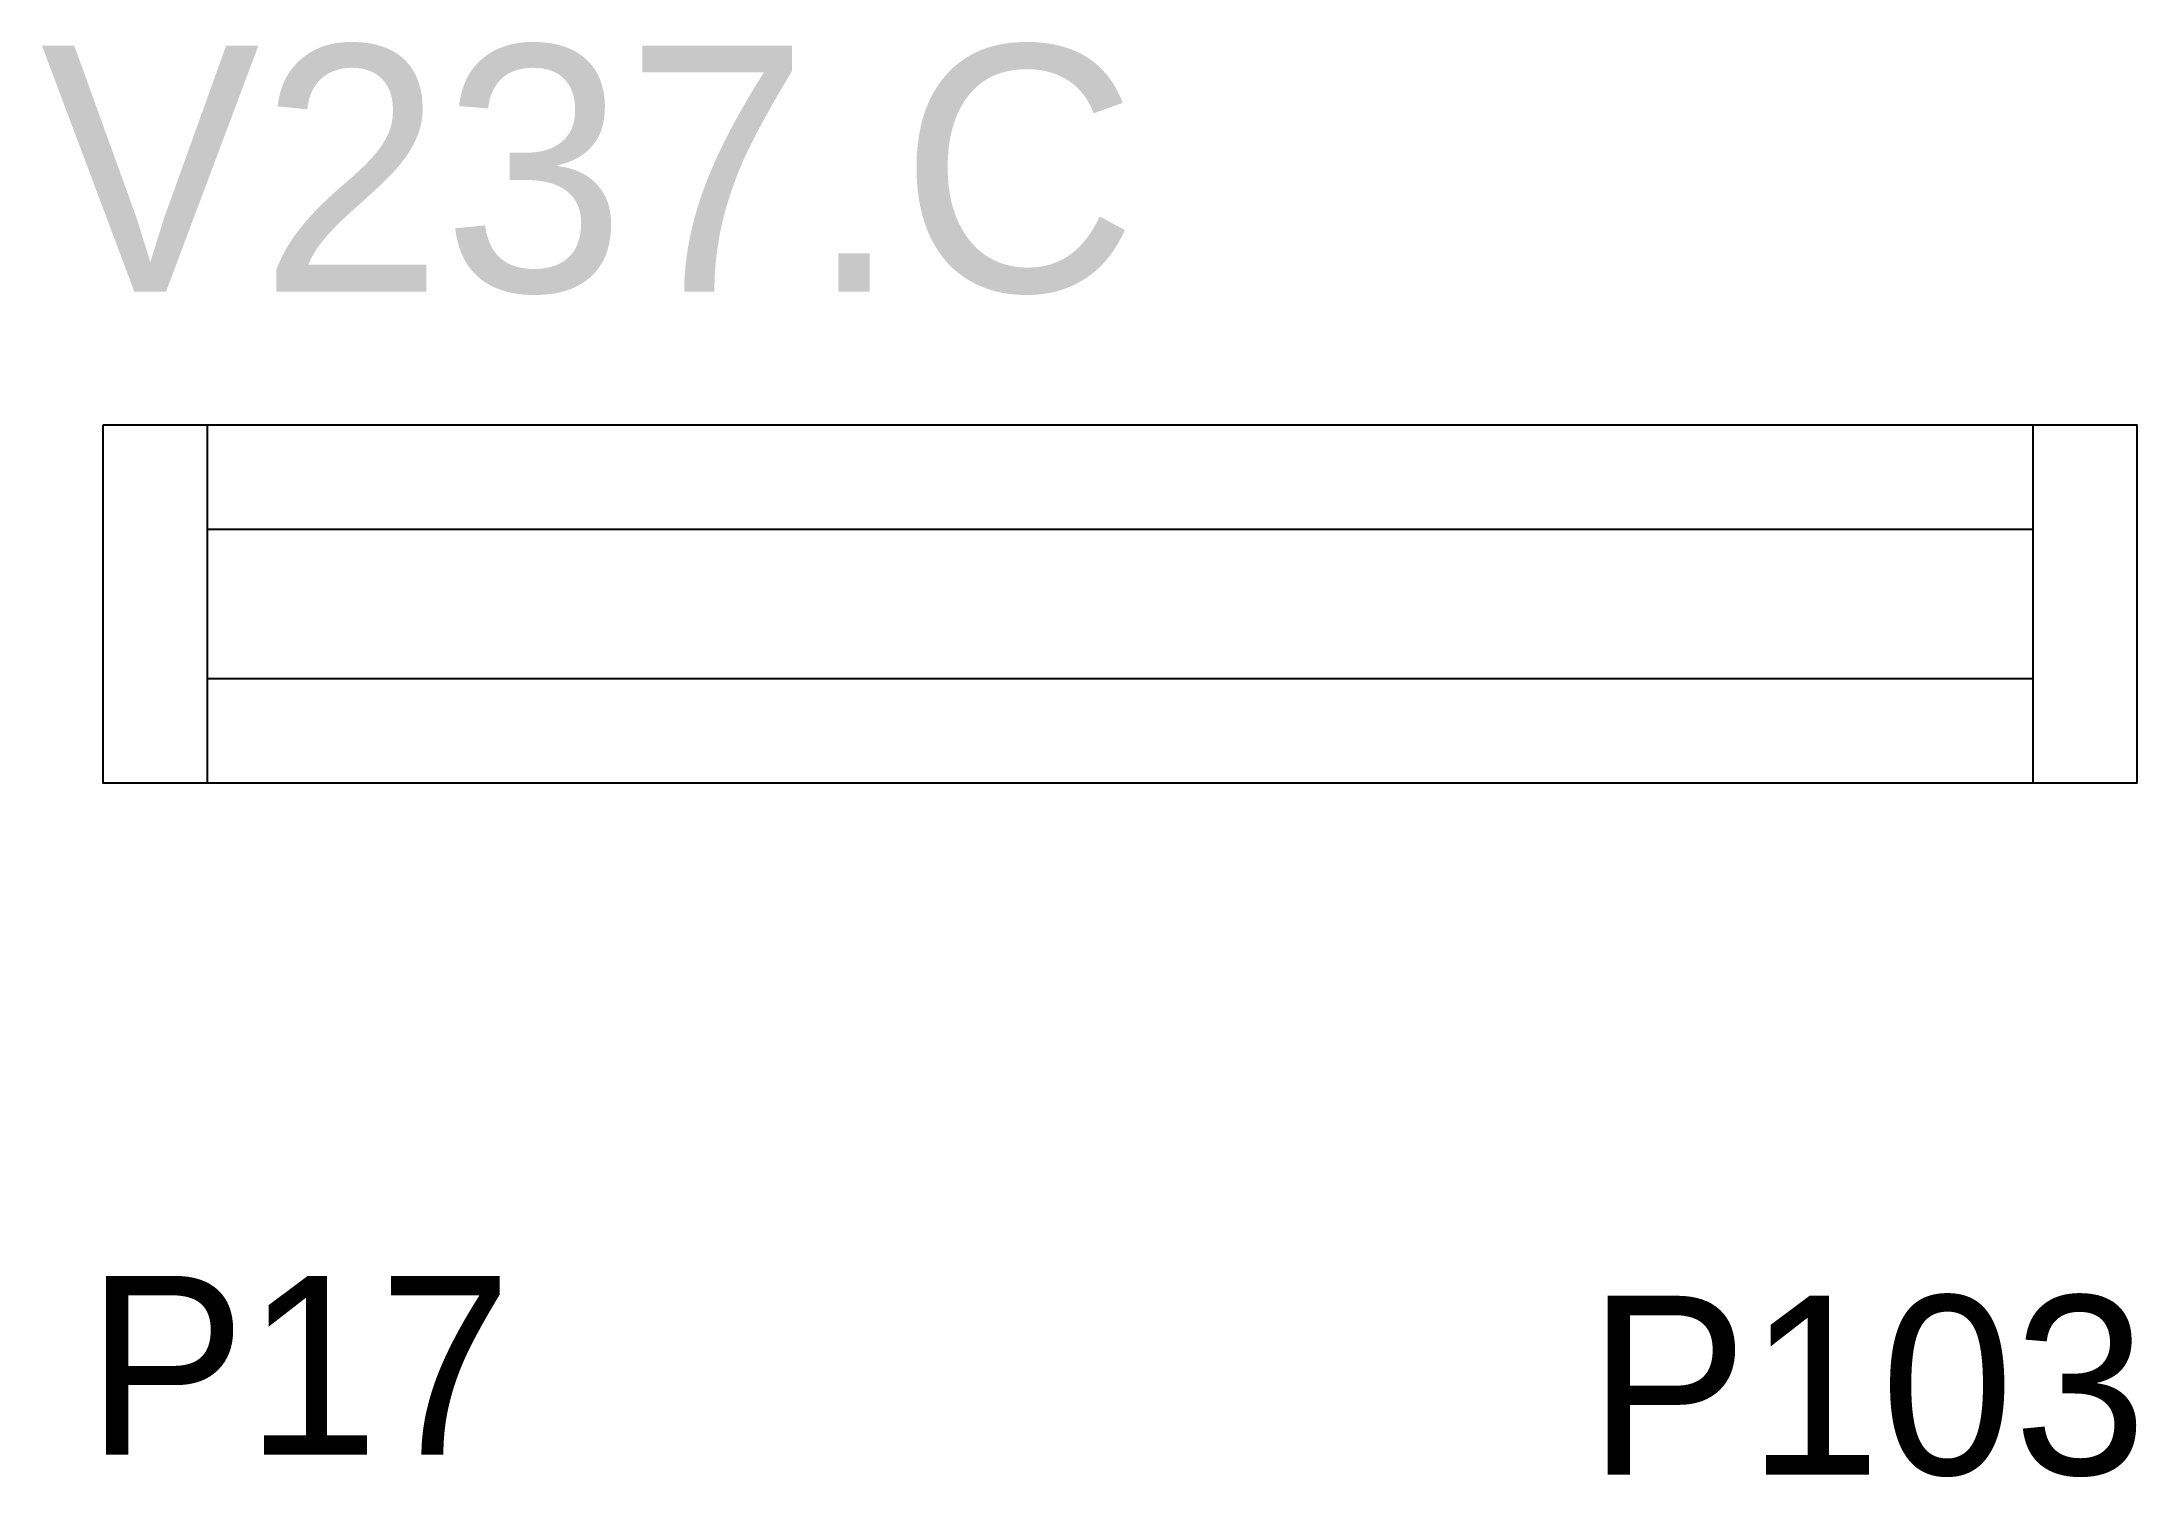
# Model space of a CAD drawing. Header units: metres. Extents: x 2861 to 3002, y 15423 to 15519.
import ezdxf

# ---------------------------------------------------------------- set-up
doc = ezdxf.new("R2010")
doc.units = ezdxf.units.M
for name, color, linetype in [('5', 7, 'Continuous'), ('NOMENCLATURA', 7, 'Continuous'), ('Painéis', 7, 'Continuous'), ('SARR_2.2x7', 7, 'Continuous')]:
    doc.layers.add(name, color=color, linetype=linetype)

msp = doc.modelspace()

# ---------------------------------------------------------------- linework, layer by layer
at = {"layer": 'Painéis', "color": 7, "lineweight": 25}
msp.add_lwpolyline([(2865.46, 15493.51), (2865.46, 15469.51), (3001.96, 15469.51), (3001.96, 15493.51), (2865.46, 15493.51)], dxfattribs=at)
at = {"layer": 'SARR_2.2x7', "color": 7, "lineweight": 25}
for p, q in [((2872.46, 15493.51), (2872.46, 15469.51)), ((2994.96, 15493.51), (2994.96, 15469.51)), ((2994.96, 15486.51), (2872.46, 15486.51)), ((2872.46, 15476.51), (2994.96, 15476.51))]:
    msp.add_line(p, q, dxfattribs=at)

# ---------------------------------------------------------------- texts
at = {"layer": '5', "color": 7, "lineweight": 25}
for s, p in [('P17', (2864.35, 15424.42)), ('P103', (2965.13, 15423.09))]:
    msp.add_text(s, height=12, dxfattribs=at).set_placement(p)
at = {"layer": 'NOMENCLATURA', "color": 7, "lineweight": 25}
msp.add_text('V237.C', height=16.5, dxfattribs=at).set_placement((2861.28, 15502.48))

doc.saveas('drawing.dxf')
